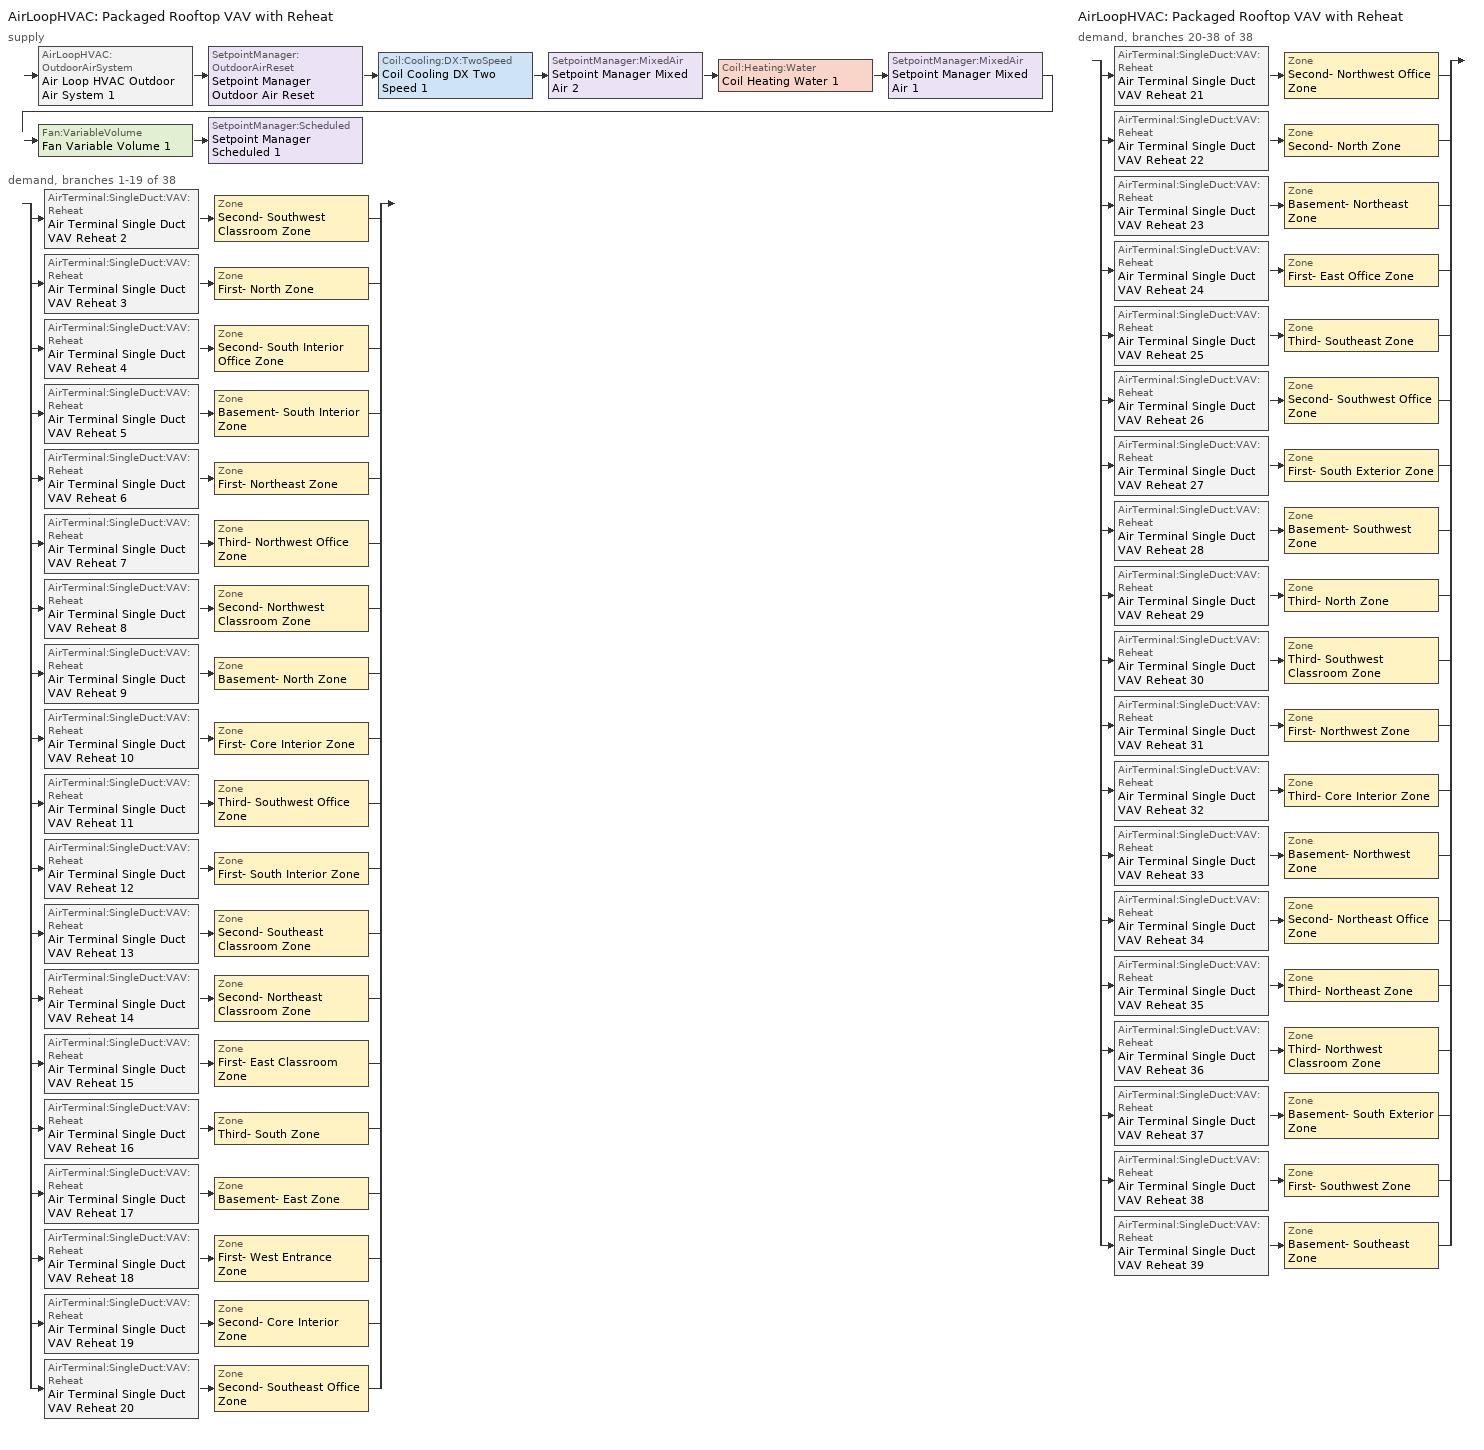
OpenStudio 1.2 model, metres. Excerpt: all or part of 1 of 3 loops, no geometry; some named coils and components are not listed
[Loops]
AirLoopHVAC 'Packaged Rooftop VAV with Reheat'
 supply: AirLoopHVAC:OutdoorAirSystem 'Air Loop HVAC Outdoor Air System 1' > SetpointManager:OutdoorAirReset 'Setpoint Manager Outdoor Air Reset' > Coil:Cooling:DX:TwoSpeed 'Coil Cooling DX Two Speed 1' > SetpointManager:MixedAir 'Setpoint Manager Mixed Air 2' > Coil:Heating:Water 'Coil Heating Water 1' > SetpointManager:MixedAir 'Setpoint Manager Mixed Air 1' > Fan:VariableVolume 'Fan Variable Volume 1' > SetpointManager:Scheduled 'Setpoint Manager Scheduled 1'
 demand, branches 1-19 of 38: split
  | AirTerminal:SingleDuct:VAV:Reheat 'Air Terminal Single Duct VAV Reheat 2' > Zone 'Second- Southwest Classroom Zone'
  | AirTerminal:SingleDuct:VAV:Reheat 'Air Terminal Single Duct VAV Reheat 3' > Zone 'First- North Zone'
  | AirTerminal:SingleDuct:VAV:Reheat 'Air Terminal Single Duct VAV Reheat 4' > Zone 'Second- South Interior Office Zone'
  | AirTerminal:SingleDuct:VAV:Reheat 'Air Terminal Single Duct VAV Reheat 5' > Zone 'Basement- South Interior Zone'
  | AirTerminal:SingleDuct:VAV:Reheat 'Air Terminal Single Duct VAV Reheat 6' > Zone 'First- Northeast Zone'
  | AirTerminal:SingleDuct:VAV:Reheat 'Air Terminal Single Duct VAV Reheat 7' > Zone 'Third- Northwest Office Zone'
  | AirTerminal:SingleDuct:VAV:Reheat 'Air Terminal Single Duct VAV Reheat 8' > Zone 'Second- Northwest Classroom Zone'
  | AirTerminal:SingleDuct:VAV:Reheat 'Air Terminal Single Duct VAV Reheat 9' > Zone 'Basement- North Zone'
  | AirTerminal:SingleDuct:VAV:Reheat 'Air Terminal Single Duct VAV Reheat 10' > Zone 'First- Core Interior Zone'
  | AirTerminal:SingleDuct:VAV:Reheat 'Air Terminal Single Duct VAV Reheat 11' > Zone 'Third- Southwest Office Zone'
  | AirTerminal:SingleDuct:VAV:Reheat 'Air Terminal Single Duct VAV Reheat 12' > Zone 'First- South Interior Zone'
  | AirTerminal:SingleDuct:VAV:Reheat 'Air Terminal Single Duct VAV Reheat 13' > Zone 'Second- Southeast Classroom Zone'
  | AirTerminal:SingleDuct:VAV:Reheat 'Air Terminal Single Duct VAV Reheat 14' > Zone 'Second- Northeast Classroom Zone'
  | AirTerminal:SingleDuct:VAV:Reheat 'Air Terminal Single Duct VAV Reheat 15' > Zone 'First- East Classroom Zone'
  | AirTerminal:SingleDuct:VAV:Reheat 'Air Terminal Single Duct VAV Reheat 16' > Zone 'Third- South Zone'
  | AirTerminal:SingleDuct:VAV:Reheat 'Air Terminal Single Duct VAV Reheat 17' > Zone 'Basement- East Zone'
  | AirTerminal:SingleDuct:VAV:Reheat 'Air Terminal Single Duct VAV Reheat 18' > Zone 'First- West Entrance Zone'
  | AirTerminal:SingleDuct:VAV:Reheat 'Air Terminal Single Duct VAV Reheat 19' > Zone 'Second- Core Interior Zone'
  | AirTerminal:SingleDuct:VAV:Reheat 'Air Terminal Single Duct VAV Reheat 20' > Zone 'Second- Southeast Office Zone'
AirLoopHVAC 'Packaged Rooftop VAV with Reheat'
 demand, branches 20-38 of 38: split
  | AirTerminal:SingleDuct:VAV:Reheat 'Air Terminal Single Duct VAV Reheat 21' > Zone 'Second- Northwest Office Zone'
  | AirTerminal:SingleDuct:VAV:Reheat 'Air Terminal Single Duct VAV Reheat 22' > Zone 'Second- North Zone'
  | AirTerminal:SingleDuct:VAV:Reheat 'Air Terminal Single Duct VAV Reheat 23' > Zone 'Basement- Northeast Zone'
  | AirTerminal:SingleDuct:VAV:Reheat 'Air Terminal Single Duct VAV Reheat 24' > Zone 'First- East Office Zone'
  | AirTerminal:SingleDuct:VAV:Reheat 'Air Terminal Single Duct VAV Reheat 25' > Zone 'Third- Southeast Zone'
  | AirTerminal:SingleDuct:VAV:Reheat 'Air Terminal Single Duct VAV Reheat 26' > Zone 'Second- Southwest Office Zone'
  | AirTerminal:SingleDuct:VAV:Reheat 'Air Terminal Single Duct VAV Reheat 27' > Zone 'First- South Exterior Zone'
  | AirTerminal:SingleDuct:VAV:Reheat 'Air Terminal Single Duct VAV Reheat 28' > Zone 'Basement- Southwest Zone'
  | AirTerminal:SingleDuct:VAV:Reheat 'Air Terminal Single Duct VAV Reheat 29' > Zone 'Third- North Zone'
  | AirTerminal:SingleDuct:VAV:Reheat 'Air Terminal Single Duct VAV Reheat 30' > Zone 'Third- Southwest Classroom Zone'
  | AirTerminal:SingleDuct:VAV:Reheat 'Air Terminal Single Duct VAV Reheat 31' > Zone 'First- Northwest Zone'
  | AirTerminal:SingleDuct:VAV:Reheat 'Air Terminal Single Duct VAV Reheat 32' > Zone 'Third- Core Interior Zone'
  | AirTerminal:SingleDuct:VAV:Reheat 'Air Terminal Single Duct VAV Reheat 33' > Zone 'Basement- Northwest Zone'
  | AirTerminal:SingleDuct:VAV:Reheat 'Air Terminal Single Duct VAV Reheat 34' > Zone 'Second- Northeast Office Zone'
  | AirTerminal:SingleDuct:VAV:Reheat 'Air Terminal Single Duct VAV Reheat 35' > Zone 'Third- Northeast Zone'
  | AirTerminal:SingleDuct:VAV:Reheat 'Air Terminal Single Duct VAV Reheat 36' > Zone 'Third- Northwest Classroom Zone'
  | AirTerminal:SingleDuct:VAV:Reheat 'Air Terminal Single Duct VAV Reheat 37' > Zone 'Basement- South Exterior Zone'
  | AirTerminal:SingleDuct:VAV:Reheat 'Air Terminal Single Duct VAV Reheat 38' > Zone 'First- Southwest Zone'
  | AirTerminal:SingleDuct:VAV:Reheat 'Air Terminal Single Duct VAV Reheat 39' > Zone 'Basement- Southeast Zone'
[Sizing:Zone] Zone Cooling Design Supply Air Temperature {C}=14; Zone Heating Design Supply Air Temperature {C}=40; Zone Cooling Design Supply Air Humidity Ratio {kg-H2O/kg-air}=0.0085; Zone Heating Design Supply Air Humidity Ratio {kg-H2O/kg-air}=0.008; Heating Design Air Flow Method=DesignDay
Basement- Northwest Zone; Basement- North Zone; Basement- Northeast Zone; Basement- East Zone; Basement- Southeast Zone; Basement- South Interior Zone; Basement- South Exterior Zone; Basement- Southwest Zone; First- Northwest Zone; First- North Zone; First- Northeast Zone; First- East Classroom Zone; First- East Office Zone; First- South Interior Zone; First- South Exterior Zone; First- Southwest Zone; First- West Entrance Zone; First- Core Interior Zone; Second- Northwest Classroom Zone; Second- Northwest Office Zone; Second- North Zone; Second- Northeast Office Zone; Second- Northeast Classroom Zone; Second- Southeast Classroom Zone; Second- Southeast Office Zone; Second- South Interior Office Zone; Second- Southwest Office Zone; Second- Southwest Classroom Zone; Second- Core Interior Zone; Third- Northwest Classroom Zone; Third- Northwest Office Zone; Third- North Zone; Third- Northeast Zone; Third- Southeast Zone; Third- South Zone; Third- Southwest Office Zone; Third- Southwest Classroom Zone; Third- Core Interior Zone
[Zone equipment]
Basement- Northwest Zone: Convective Baseboard Water 4, Air Terminal Single Duct VAV Reheat 33
Basement- North Zone: Convective Baseboard Water 2, Air Terminal Single Duct VAV Reheat 9
Basement- Northeast Zone: Convective Baseboard Water 3, Air Terminal Single Duct VAV Reheat 23
Basement- East Zone: Convective Baseboard Water 1, Air Terminal Single Duct VAV Reheat 17
Basement- Southeast Zone: Convective Baseboard Water 7, Air Terminal Single Duct VAV Reheat 39
Basement- South Interior Zone: Convective Baseboard Water 6, Air Terminal Single Duct VAV Reheat 5
Basement- South Exterior Zone: Convective Baseboard Water 5, Air Terminal Single Duct VAV Reheat 37
Basement- Southwest Zone: Convective Baseboard Water 8, Air Terminal Single Duct VAV Reheat 28
First- Northwest Zone: Convective Baseboard Water 16, Air Terminal Single Duct VAV Reheat 31
First- North Zone: Convective Baseboard Water 14, Air Terminal Single Duct VAV Reheat 3
First- Northeast Zone: Convective Baseboard Water 15, Air Terminal Single Duct VAV Reheat 6
First- East Classroom Zone: Convective Baseboard Water 11, Air Terminal Single Duct VAV Reheat 15
First- East Office Zone: Convective Baseboard Water 13, Air Terminal Single Duct VAV Reheat 24
First- South Interior Zone: Convective Baseboard Water 18, Air Terminal Single Duct VAV Reheat 12
First- South Exterior Zone: Convective Baseboard Water 17, Air Terminal Single Duct VAV Reheat 27
First- Southwest Zone: Convective Baseboard Water 19, Air Terminal Single Duct VAV Reheat 38
First- West Entrance Zone: Convective Baseboard Water 20, Air Terminal Single Duct VAV Reheat 18
First- Core Interior Zone: Convective Baseboard Water 10, Air Terminal Single Duct VAV Reheat 10
Second- Northwest Classroom Zone: Convective Baseboard Water 26, Air Terminal Single Duct VAV Reheat 8
Second- Northwest Office Zone: Convective Baseboard Water 27, Air Terminal Single Duct VAV Reheat 21
Second- North Zone: Convective Baseboard Water 23, Air Terminal Single Duct VAV Reheat 22
Second- Northeast Office Zone: Convective Baseboard Water 25, Air Terminal Single Duct VAV Reheat 34
Second- Northeast Classroom Zone: Convective Baseboard Water 24, Air Terminal Single Duct VAV Reheat 14
Second- Southeast Classroom Zone: Convective Baseboard Water 30, Air Terminal Single Duct VAV Reheat 13
Second- Southeast Office Zone: Convective Baseboard Water 31, Air Terminal Single Duct VAV Reheat 20
Second- South Interior Office Zone: Convective Baseboard Water 29, Air Terminal Single Duct VAV Reheat 4
Second- Southwest Office Zone: Convective Baseboard Water 33, Air Terminal Single Duct VAV Reheat 26
Second- Southwest Classroom Zone: Convective Baseboard Water 32, Air Terminal Single Duct VAV Reheat 2
Second- Core Interior Zone: Convective Baseboard Water 21, Air Terminal Single Duct VAV Reheat 19
Third- Northwest Classroom Zone: Convective Baseboard Water 39, Air Terminal Single Duct VAV Reheat 36
Third- Northwest Office Zone: Convective Baseboard Water 40, Air Terminal Single Duct VAV Reheat 7
Third- North Zone: Convective Baseboard Water 37, Air Terminal Single Duct VAV Reheat 29
Third- Northeast Zone: Convective Baseboard Water 38, Air Terminal Single Duct VAV Reheat 35
Third- Southeast Zone: Convective Baseboard Water 42, Air Terminal Single Duct VAV Reheat 25
Third- South Zone: Convective Baseboard Water 41, Air Terminal Single Duct VAV Reheat 16
Third- Southwest Office Zone: Convective Baseboard Water 44, Air Terminal Single Duct VAV Reheat 11
Third- Southwest Classroom Zone: Convective Baseboard Water 43, Air Terminal Single Duct VAV Reheat 30
Third- Core Interior Zone: Convective Baseboard Water 35, Air Terminal Single Duct VAV Reheat 32
[SetpointManager:Scheduled]
Setpoint Manager Scheduled 1: Control Variable=Temperature; Schedule=Deck_Temperature
[AirLoopHVAC]
Packaged Rooftop VAV with Reheat: Design Supply Air Flow Rate {m3/s}=AutoSize
[Sizing:System]
Packaged Rooftop VAV with Reheat: Type of Load to Size On=VentilationRequirement; Design Outdoor Air Flow Rate {m3/s}=Autosize; Minimum System Air Flow Ratio=0.3; Preheat Design Temperature {C}=7; Preheat Design Humidity Ratio {kg-H2O/kg-Air}=0.008; Precool Design Temperature {C}=12.8; Precool Design Humidity Ratio {kg-H2O/kg-Air}=0.008; Central Cooling Design Supply Air Temperature {C}=12.8; Central Heating Design Supply Air Temperature {C}=12.8; Sizing Option=NonCoincident; 100% Outdoor Air in Cooling=Yes; 100% Outdoor Air in Heating=Yes; Central Cooling Design Supply Air Humidity Ratio {kg-H2O/kg-Air}=0.0085; Central Heating Design Supply Air Humidity Ratio {kg-H2O/kg-Air}=0.008; Cooling Design Air Flow Method=DesignDay; Cooling Design Air Flow Rate {m3/s}=0; Heating Design Air Flow Method=DesignDay; Heating Design Air Flow Rate {m3/s}=0; System Outdoor Air Method=ZoneSum
[Fan:VariableVolume]
Fan Variable Volume 1: Availability Schedule=NECB-D-Fan; Fan Efficiency=0.6045; Pressure Rise {Pa}=500; Maximum Flow Rate {m3/s}=Autosize; Fan Power Minimum Flow Rate Input Method=FixedFlowRate; Fan Power Minimum Flow Fraction=0; Fan Power Minimum Air Flow Rate {m3/s}=0; Motor Efficiency=0.85; Motor In Airstream Fraction=1; Fan Power Coefficient 1=0.0407599; Fan Power Coefficient 2=0.088045; Fan Power Coefficient 3=-0.0729261; Fan Power Coefficient 4=0.94374; Fan Power Coefficient 5=0
[Coil:Cooling:DX:TwoSpeed]
Coil Cooling DX Two Speed 1: Availability Schedule=Always On Discrete; Rated High Speed Total Cooling Capacity {W}=Autosize; Rated High Speed Sensible Heat Ratio=Autosize; Rated High Speed COP {W/W}=3; Rated High Speed Air Flow Rate {m3/s}=Autosize; Total Cooling Capacity Function of Temperature Curve=Curve Biquadratic 1; Total Cooling Capacity Function of Flow Fraction Curve=Curve Quadratic 1; Energy Input Ratio Function of Temperature Curve=Curve Biquadratic 2; Energy Input Ratio Function of Flow Fraction Curve=Curve Quadratic 2; Part Load Fraction Correlation Curve=Curve Quadratic 3; Rated Low Speed Total Cooling Capacity {W}=Autosize; Rated Low Speed Sensible Heat Ratio=0.69; Rated Low Speed COP {W/W}=3; Low Speed Total Cooling Capacity Function of Temperature Curve=Curve Biquadratic 3; Low Speed Energy Input Ratio Function of Temperature Curve=Curve Biquadratic 4; Condenser Type=AirCooled; High Speed Evaporative Condenser Effectiveness=0; High Speed Evaporative Condenser Air Flow Rate {m3/s}=Autosize; High Speed Evaporative Condenser Pump Rated Power Consumption {W}=Autosize; Low Speed Evaporative Condenser Effectiveness=0; Low Speed Evaporative Condenser Air Flow Rate {m3/s}=Autosize; Low Speed Evaporative Condenser Pump Rated Power Consumption {W}=Autosize; Basin Heater Capacity {W/K}=10; Basin Heater Setpoint Temperature {C}=2
[Controller:OutdoorAir]
Controller Outdoor Air 1: Minimum Outdoor Air Flow Rate {m3/s}=Autosize; Maximum Outdoor Air Flow Rate {m3/s}=Autosize; Economizer Control Type=FixedDryBulb; Economizer Control Action Type=ModulateFlow; Economizer Maximum Limit Dry-Bulb Temperature {C}=28; Economizer Maximum Limit Enthalpy {J/kg}=64000; Economizer Minimum Limit Dry-Bulb Temperature {C}=-100; Lockout Type=NoLockout; Minimum Limit Type=FixedMinimum; Controller Mechanical Ventilation=Controller Mechanical Ventilation 1; High Humidity Control=No; Heat Recovery Bypass Control Type=BypassWhenOAFlowGreaterThanMinimum
[Controller:MechanicalVentilation]
Controller Mechanical Ventilation 1: Availability Schedule=Always On Discrete; System Outdoor Air Method=ZoneSum
[AirLoopHVAC:OutdoorAirSystem]
Air Loop HVAC Outdoor Air System 1: Controller=Controller Outdoor Air 1
[AirTerminal:SingleDuct:VAV:Reheat] Availability Schedule=Always On Discrete; Maximum Air Flow Rate {m3/s}=Autocalculate; Zone Minimum Air Flow Input Method=Constant; Constant Minimum Air Flow Fraction=0.3; Fixed Minimum Air Flow Rate {m3/s}=0; Maximum Hot Water or Steam Flow Rate {m3/s}=Autocalculate; Minimum Hot Water or Steam Flow Rate {m3/s}=0; Convergence Tolerance=0.001; Damper Heating Action=Normal; Maximum Flow per Zone Floor Area During Reheat {m3/s-m2}=Autocalculate; Maximum Flow Fraction During Reheat=Autocalculate; Maximum Reheat Air Temperature {C}=35
Name | Reheat Coil
Air Terminal Single Duct VAV Reheat 2 | Coil Heating Water 3
Air Terminal Single Duct VAV Reheat 3 | Coil Heating Water 4
Air Terminal Single Duct VAV Reheat 4 | Coil Heating Water 5
Air Terminal Single Duct VAV Reheat 5 | Coil Heating Water 6
Air Terminal Single Duct VAV Reheat 6 | Coil Heating Water 7
Air Terminal Single Duct VAV Reheat 7 | Coil Heating Water 8
Air Terminal Single Duct VAV Reheat 8 | Coil Heating Water 9
Air Terminal Single Duct VAV Reheat 9 | Coil Heating Water 10
Air Terminal Single Duct VAV Reheat 10 | Coil Heating Water 11
Air Terminal Single Duct VAV Reheat 11 | Coil Heating Water 12
Air Terminal Single Duct VAV Reheat 12 | Coil Heating Water 13
Air Terminal Single Duct VAV Reheat 13 | Coil Heating Water 14
Air Terminal Single Duct VAV Reheat 14 | Coil Heating Water 15
Air Terminal Single Duct VAV Reheat 15 | Coil Heating Water 16
Air Terminal Single Duct VAV Reheat 16 | Coil Heating Water 17
Air Terminal Single Duct VAV Reheat 17 | Coil Heating Water 18
Air Terminal Single Duct VAV Reheat 18 | Coil Heating Water 19
Air Terminal Single Duct VAV Reheat 19 | Coil Heating Water 20
Air Terminal Single Duct VAV Reheat 20 | Coil Heating Water 21
Air Terminal Single Duct VAV Reheat 21 | Coil Heating Water 22
Air Terminal Single Duct VAV Reheat 22 | Coil Heating Water 23
Air Terminal Single Duct VAV Reheat 23 | Coil Heating Water 24
Air Terminal Single Duct VAV Reheat 24 | Coil Heating Water 25
Air Terminal Single Duct VAV Reheat 25 | Coil Heating Water 26
Air Terminal Single Duct VAV Reheat 26 | Coil Heating Water 27
Air Terminal Single Duct VAV Reheat 27 | Coil Heating Water 28
Air Terminal Single Duct VAV Reheat 28 | Coil Heating Water 29
Air Terminal Single Duct VAV Reheat 29 | Coil Heating Water 30
Air Terminal Single Duct VAV Reheat 30 | Coil Heating Water 31
Air Terminal Single Duct VAV Reheat 31 | Coil Heating Water 32
Air Terminal Single Duct VAV Reheat 32 | Coil Heating Water 33
Air Terminal Single Duct VAV Reheat 33 | Coil Heating Water 34
Air Terminal Single Duct VAV Reheat 34 | Coil Heating Water 35
Air Terminal Single Duct VAV Reheat 35 | Coil Heating Water 36
Air Terminal Single Duct VAV Reheat 36 | Coil Heating Water 37
Air Terminal Single Duct VAV Reheat 37 | Coil Heating Water 38
Air Terminal Single Duct VAV Reheat 38 | Coil Heating Water 39
Air Terminal Single Duct VAV Reheat 39 | Coil Heating Water 40
[SetpointManager:OutdoorAirReset]
Setpoint Manager Outdoor Air Reset: Control Variable=Temperature; Setpoint at Outdoor Low Temperature {C}=22; Outdoor Low Temperature {C}=10; Setpoint at Outdoor High Temperature {C}=10; Outdoor High Temperature {C}=24
[Schedule:Constant]
Always On Discrete: Value=1
[Schedule:Ruleset]
Name | Default Day Schedule | Summer Design Day Schedule | Winter Design Day Schedule
NECB-D-Fan | Schedule Day 28
Deck_Temperature | Deck_Temperature_Default | Deck_Temperature_Summer_Design_Day | Deck_Temperature_Winter_Design_Day
[Schedule:Day]
Schedule Day 28: 24, 0, 0
sunNECB-D-Fan 1; satNECB-D-Fan 1: 1, 0, 0, 2, 0, 0, 3, 0, 0, 4, 0, 0, 5, 0, 0, 6, 0, 0, 7, 0, 0, 8, 0, 0, 9, 0, 0, 10, 0, 0, 11, 0, 0, 12, 0, 0, 13, 0, 0, 14, 0, 0, 15, 0, 0, 16, 0, 0, 17, 0, 0, 18, 0, 0, 19, 0, 0, 20, 0, 0, 21, 0, 0, 22, 0, 0, 23, 0, 0, 24, 0, 0
wkdNECB-D-Fan 1: 1, 0, 0, 2, 0, 0, 3, 0, 0, 4, 0, 0, 5, 0, 0, 6, 0, 0, 7, 0, 0, 8, 0, 1, 9, 0, 1, 10, 0, 1, 11, 0, 1, 12, 0, 1, 13, 0, 1, 14, 0, 1, 15, 0, 1, 16, 0, 1, 17, 0, 1, 24, 0, 0.00368607
Deck_Temperature_Default; Deck_Temperature_Summer_Design_Day; Deck_Temperature_Winter_Design_Day: 24, 0, 12.8
[Schedule:Rule] Schedule Ruleset=NECB-D-Fan; Date Specification Type=DateRange; Start Month=1; Start Day=1; End Month=12; End Day=31
Name | Rule Order | Day Schedule | Apply Sunday | Apply Monday | Apply Tuesday | Apply Wednesday | Apply Thursday | Apply Friday | Apply Saturday
sunNECB-D-Fanrule | 0 | sunNECB-D-Fan 1 | Yes | No | No | No | No | No | No
satNECB-D-Fanrule | 1 | satNECB-D-Fan 1 | No | No | No | No | No | No | Yes
wkdNECB-D-Fan rule | 2 | wkdNECB-D-Fan 1 | No | Yes | Yes | Yes | Yes | Yes | No
[Curve:Biquadratic] Minimum Value of x {BasedOnField A2}=17; Maximum Value of x {BasedOnField A2}=22; Minimum Value of y {BasedOnField A3}=13; Maximum Value of y {BasedOnField A3}=46
Name | Coefficient1 Constant | Coefficient2 x | Coefficient3 x**2 | Coefficient4 y | Coefficient5 y**2 | Coefficient6 x*y
Curve Biquadratic 1; Curve Biquadratic 3 | 0.42415 | 0.04426 | -0.00042 | 0.00333 | -8e-005 | -0.00021
Curve Biquadratic 2; Curve Biquadratic 4 | 1.23649 | -0.02431 | 0.00057 | -0.01434 | 0.00063 | -0.00038
[Curve:Quadratic]
Name | Coefficient1 Constant | Coefficient2 x | Coefficient3 x**2 | Minimum Value of x {BasedOnField A2} | Maximum Value of x {BasedOnField A2}
Curve Quadratic 1 | 0.77136 | 0.34053 | -0.11088 | 0.75918 | 1.13877
Curve Quadratic 2 | 1.2055 | -0.32953 | 0.12308 | 0.75918 | 1.13877
Curve Quadratic 3 | 0.771 | 0.229 | 0 | 0 | 1
